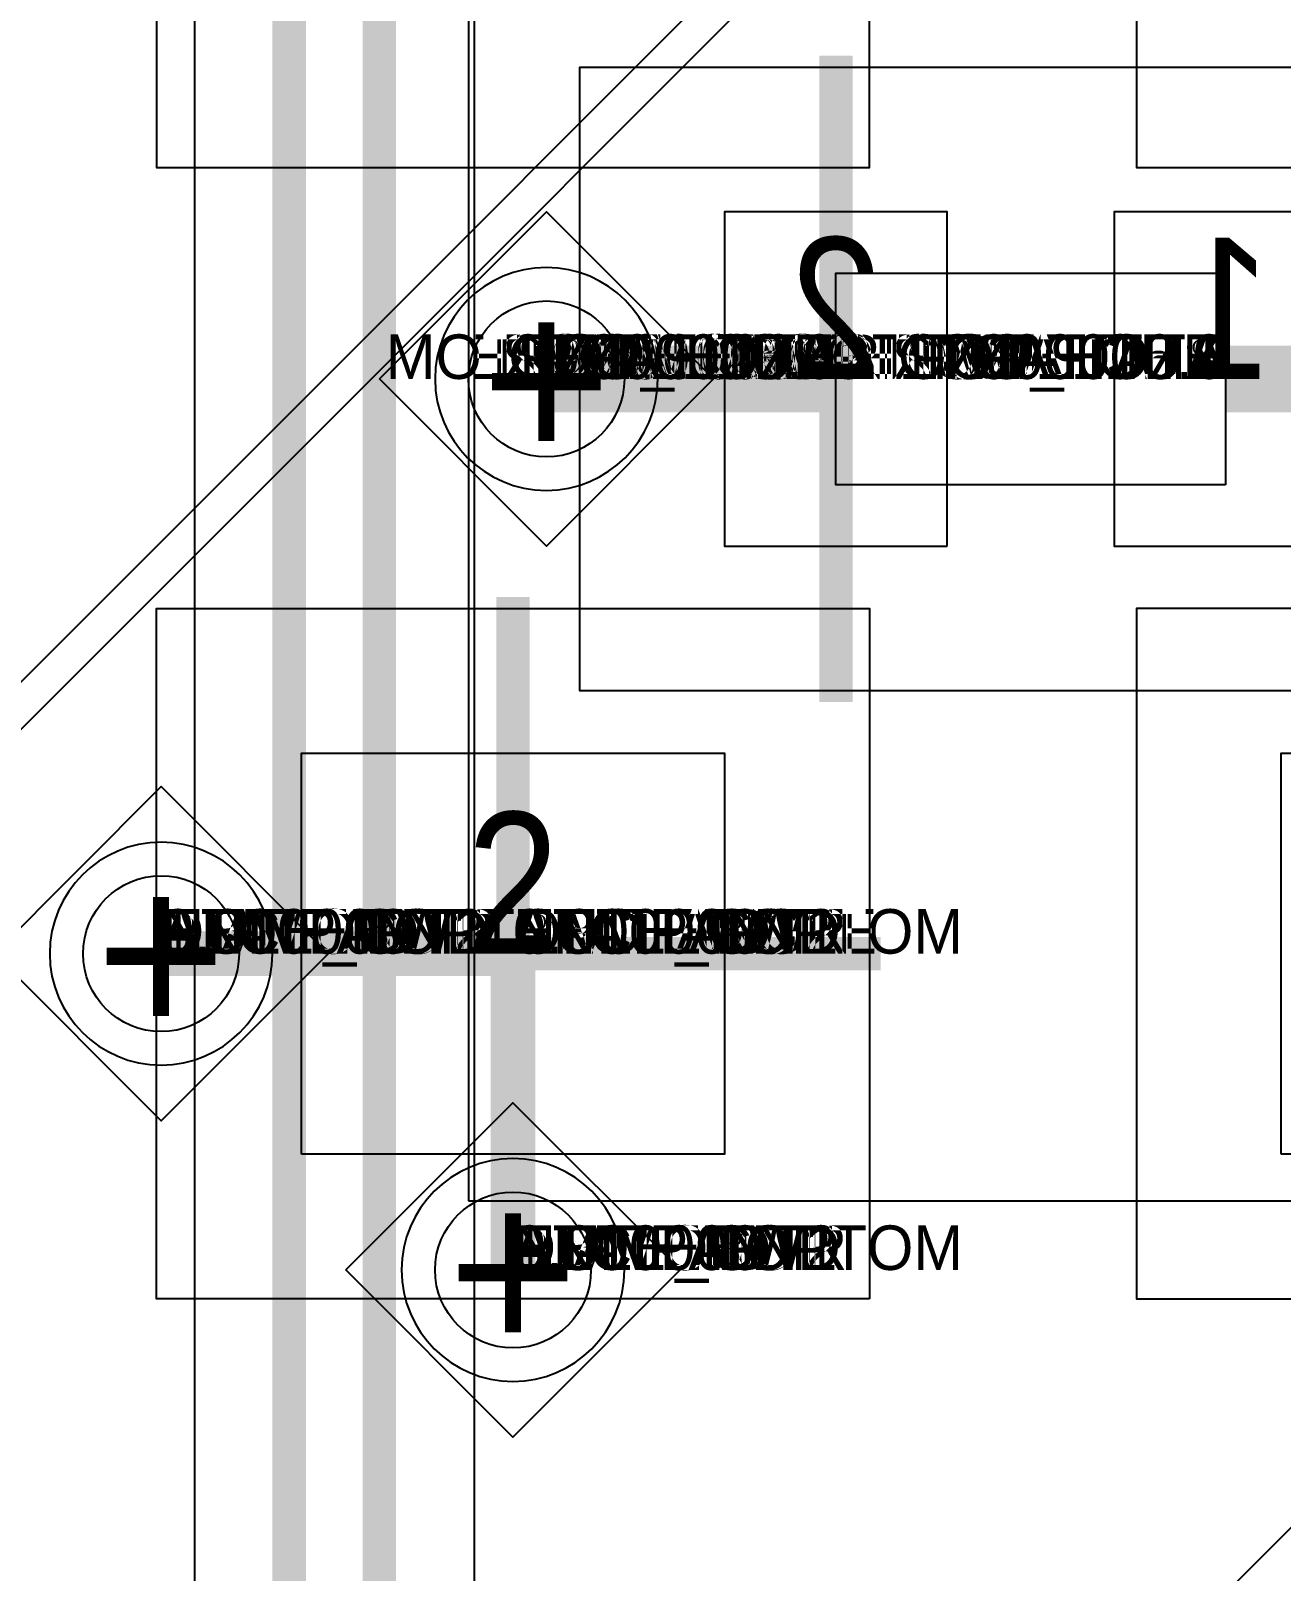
# Model space of a CAD drawing. Extents: x 0 to 323, y 0 to 320.
# Drawn here: x 106.63 to 112.25, y 86.35 to 93.26 of the extents above; entities that cross this region are included whole.
import ezdxf
from ezdxf.enums import TextEntityAlignment as Align

# ---------------------------------------------------------------- set-up
doc = ezdxf.new("R2010")
doc.units = 0
doc.header["$MEASUREMENT"] = 0
doc.layers.get('0').update_dxf_attribs({"linetype": 'CONTINUOUS'})
for name, color, linetype in [('CDN_FIGURES', 7, 'CONTINUOUS'), ('ETCH_BOTTOM', 7, 'CONTINUOUS'), ('ETCH_GND', 3, 'CONTINUOUS'), ('ETCH_INT1', 4, 'CONTINUOUS'), ('ETCH_INT2', 5, 'CONTINUOUS'), ('ETCH_PWR', 6, 'CONTINUOUS'), ('ETCH_TOP', 2, 'CONTINUOUS'), ('MANUFACTURING_NCLEGEND-1-6', 8, 'CONTINUOUS'), ('PACKAGE_GEOMETRY_ASSEMBLY_TOP', 11, 'CONTINUOUS'), ('PACKAGE_GEOMETRY_PIN_NUMBER', 9, 'CONTINUOUS')]:
    doc.layers.add(name, color=color, linetype=linetype)

# ---------------------------------------------------------------- blocks, each defined once
blk = doc.blocks.new('PAD_INFO')
for tag in ['SHAPE_TYPE', 'PAD_HEIGHT', 'PAD_LAYER', 'PAD_TYPE', 'PAD_WIDTH']:
    blk.add_attdef(tag, (0, 0), '', height=0.2)
at = {"flags": 2}
blk.add_attdef('CDN_TYPE', (0, 0), '', height=0.2, dxfattribs=at)
blk = doc.blocks.new('DRILL_INFO')
at = {"flags": 2}
blk.add_attdef('CDN_TYPE', (0, 0), '', height=0.2, dxfattribs=at)
for tag in ['FSHAPE', 'FCHAR', 'DRILL_HEIGHT', 'DIAMETER', 'PLATED', 'DRILL_WIDTH']:
    blk.add_attdef(tag, (0, 0), '', height=0.2)
blk = doc.blocks.new('VIA0700X0300')
at = {"layer": 'ETCH_BOTTOM'}
blk.add_circle((0, 0), 0.35, dxfattribs=at)
at = {"layer": 'ETCH_GND'}
blk.add_circle((0, 0), 0.35, dxfattribs=at)
at = {"layer": 'ETCH_INT1'}
blk.add_circle((0, 0), 0.35, dxfattribs=at)
at = {"layer": 'ETCH_INT2'}
blk.add_circle((0, 0), 0.35, dxfattribs=at)
at = {"layer": 'ETCH_PWR'}
blk.add_circle((0, 0), 0.35, dxfattribs=at)
at = {"layer": 'ETCH_TOP'}
blk.add_circle((0, 0), 0.35, dxfattribs=at)
ref = blk.add_blockref('PAD_INFO', (0, 0))
ref.add_attrib('PAD_LAYER', 'ETCH_TOP', (0, 0), dxfattribs={"height": 0.2})
ref.add_attrib('SHAPE_TYPE', 'NULL', (0, 0), dxfattribs={"height": 0.2})
ref.add_attrib('PAD_TYPE', 'ANTIPAD', (0, 0), dxfattribs={"height": 0.2})
ref.add_attrib('PAD_WIDTH', '0.000000', (0, 0), dxfattribs={"height": 0.2})
ref.add_attrib('PAD_HEIGHT', '0.000000', (0, 0), dxfattribs={"height": 0.2})
ref = blk.add_blockref('PAD_INFO', (0, 0))
ref.add_attrib('PAD_LAYER', 'ETCH_GND', (0, 0), dxfattribs={"height": 0.2})
ref.add_attrib('SHAPE_TYPE', 'NULL', (0, 0), dxfattribs={"height": 0.2})
ref.add_attrib('PAD_TYPE', 'ANTIPAD', (0, 0), dxfattribs={"height": 0.2})
ref.add_attrib('PAD_WIDTH', '0.000000', (0, 0), dxfattribs={"height": 0.2})
ref.add_attrib('PAD_HEIGHT', '0.000000', (0, 0), dxfattribs={"height": 0.2})
ref = blk.add_blockref('PAD_INFO', (0, 0))
ref.add_attrib('PAD_LAYER', 'ETCH_INT1', (0, 0), dxfattribs={"height": 0.2})
ref.add_attrib('SHAPE_TYPE', 'NULL', (0, 0), dxfattribs={"height": 0.2})
ref.add_attrib('PAD_TYPE', 'ANTIPAD', (0, 0), dxfattribs={"height": 0.2})
ref.add_attrib('PAD_WIDTH', '0.000000', (0, 0), dxfattribs={"height": 0.2})
ref.add_attrib('PAD_HEIGHT', '0.000000', (0, 0), dxfattribs={"height": 0.2})
ref = blk.add_blockref('PAD_INFO', (0, 0))
ref.add_attrib('PAD_LAYER', 'ETCH_INT2', (0, 0), dxfattribs={"height": 0.2})
ref.add_attrib('SHAPE_TYPE', 'NULL', (0, 0), dxfattribs={"height": 0.2})
ref.add_attrib('PAD_TYPE', 'ANTIPAD', (0, 0), dxfattribs={"height": 0.2})
ref.add_attrib('PAD_WIDTH', '0.000000', (0, 0), dxfattribs={"height": 0.2})
ref.add_attrib('PAD_HEIGHT', '0.000000', (0, 0), dxfattribs={"height": 0.2})
ref = blk.add_blockref('PAD_INFO', (0, 0))
ref.add_attrib('PAD_LAYER', 'ETCH_PWR', (0, 0), dxfattribs={"height": 0.2})
ref.add_attrib('SHAPE_TYPE', 'NULL', (0, 0), dxfattribs={"height": 0.2})
ref.add_attrib('PAD_TYPE', 'ANTIPAD', (0, 0), dxfattribs={"height": 0.2})
ref.add_attrib('PAD_WIDTH', '0.000000', (0, 0), dxfattribs={"height": 0.2})
ref.add_attrib('PAD_HEIGHT', '0.000000', (0, 0), dxfattribs={"height": 0.2})
ref = blk.add_blockref('PAD_INFO', (0, 0))
ref.add_attrib('PAD_LAYER', 'ETCH_BOTTOM', (0, 0), dxfattribs={"height": 0.2})
ref.add_attrib('SHAPE_TYPE', 'NULL', (0, 0), dxfattribs={"height": 0.2})
ref.add_attrib('PAD_TYPE', 'ANTIPAD', (0, 0), dxfattribs={"height": 0.2})
ref.add_attrib('PAD_WIDTH', '0.000000', (0, 0), dxfattribs={"height": 0.2})
ref.add_attrib('PAD_HEIGHT', '0.000000', (0, 0), dxfattribs={"height": 0.2})
ref = blk.add_blockref('PAD_INFO', (0, 0))
ref.add_attrib('PAD_LAYER', 'ETCH_TOP', (0, 0), dxfattribs={"height": 0.2})
ref.add_attrib('SHAPE_TYPE', 'NULL', (0, 0), dxfattribs={"height": 0.2})
ref.add_attrib('PAD_TYPE', 'THERMAL', (0, 0), dxfattribs={"height": 0.2})
ref.add_attrib('PAD_WIDTH', '0.000000', (0, 0), dxfattribs={"height": 0.2})
ref.add_attrib('PAD_HEIGHT', '0.000000', (0, 0), dxfattribs={"height": 0.2})
ref = blk.add_blockref('PAD_INFO', (0, 0))
ref.add_attrib('PAD_LAYER', 'ETCH_GND', (0, 0), dxfattribs={"height": 0.2})
ref.add_attrib('SHAPE_TYPE', 'NULL', (0, 0), dxfattribs={"height": 0.2})
ref.add_attrib('PAD_TYPE', 'THERMAL', (0, 0), dxfattribs={"height": 0.2})
ref.add_attrib('PAD_WIDTH', '0.000000', (0, 0), dxfattribs={"height": 0.2})
ref.add_attrib('PAD_HEIGHT', '0.000000', (0, 0), dxfattribs={"height": 0.2})
ref = blk.add_blockref('PAD_INFO', (0, 0))
ref.add_attrib('PAD_LAYER', 'ETCH_INT1', (0, 0), dxfattribs={"height": 0.2})
ref.add_attrib('SHAPE_TYPE', 'NULL', (0, 0), dxfattribs={"height": 0.2})
ref.add_attrib('PAD_TYPE', 'THERMAL', (0, 0), dxfattribs={"height": 0.2})
ref.add_attrib('PAD_WIDTH', '0.000000', (0, 0), dxfattribs={"height": 0.2})
ref.add_attrib('PAD_HEIGHT', '0.000000', (0, 0), dxfattribs={"height": 0.2})
ref = blk.add_blockref('PAD_INFO', (0, 0))
ref.add_attrib('PAD_LAYER', 'ETCH_INT2', (0, 0), dxfattribs={"height": 0.2})
ref.add_attrib('SHAPE_TYPE', 'NULL', (0, 0), dxfattribs={"height": 0.2})
ref.add_attrib('PAD_TYPE', 'THERMAL', (0, 0), dxfattribs={"height": 0.2})
ref.add_attrib('PAD_WIDTH', '0.000000', (0, 0), dxfattribs={"height": 0.2})
ref.add_attrib('PAD_HEIGHT', '0.000000', (0, 0), dxfattribs={"height": 0.2})
ref = blk.add_blockref('PAD_INFO', (0, 0))
ref.add_attrib('PAD_LAYER', 'ETCH_PWR', (0, 0), dxfattribs={"height": 0.2})
ref.add_attrib('SHAPE_TYPE', 'NULL', (0, 0), dxfattribs={"height": 0.2})
ref.add_attrib('PAD_TYPE', 'THERMAL', (0, 0), dxfattribs={"height": 0.2})
ref.add_attrib('PAD_WIDTH', '0.000000', (0, 0), dxfattribs={"height": 0.2})
ref.add_attrib('PAD_HEIGHT', '0.000000', (0, 0), dxfattribs={"height": 0.2})
ref = blk.add_blockref('PAD_INFO', (0, 0))
ref.add_attrib('PAD_LAYER', 'ETCH_BOTTOM', (0, 0), dxfattribs={"height": 0.2})
ref.add_attrib('SHAPE_TYPE', 'NULL', (0, 0), dxfattribs={"height": 0.2})
ref.add_attrib('PAD_TYPE', 'THERMAL', (0, 0), dxfattribs={"height": 0.2})
ref.add_attrib('PAD_WIDTH', '0.000000', (0, 0), dxfattribs={"height": 0.2})
ref.add_attrib('PAD_HEIGHT', '0.000000', (0, 0), dxfattribs={"height": 0.2})
ref = blk.add_blockref('PAD_INFO', (0, 0))
ref.add_attrib('PAD_LAYER', 'ETCH_TOP', (0, 0), dxfattribs={"height": 0.2})
ref.add_attrib('SHAPE_TYPE', 'CIRCLE', (0, 0), dxfattribs={"height": 0.2})
ref.add_attrib('PAD_TYPE', 'REGULAR', (0, 0), dxfattribs={"height": 0.2})
ref.add_attrib('PAD_WIDTH', '0.700000', (0, 0), dxfattribs={"height": 0.2})
ref.add_attrib('PAD_HEIGHT', '0.700000', (0, 0), dxfattribs={"height": 0.2})
ref = blk.add_blockref('PAD_INFO', (0, 0))
ref.add_attrib('PAD_LAYER', 'ETCH_GND', (0, 0), dxfattribs={"height": 0.2})
ref.add_attrib('SHAPE_TYPE', 'CIRCLE', (0, 0), dxfattribs={"height": 0.2})
ref.add_attrib('PAD_TYPE', 'REGULAR', (0, 0), dxfattribs={"height": 0.2})
ref.add_attrib('PAD_WIDTH', '0.700000', (0, 0), dxfattribs={"height": 0.2})
ref.add_attrib('PAD_HEIGHT', '0.700000', (0, 0), dxfattribs={"height": 0.2})
ref = blk.add_blockref('PAD_INFO', (0, 0))
ref.add_attrib('PAD_LAYER', 'ETCH_INT1', (0, 0), dxfattribs={"height": 0.2})
ref.add_attrib('SHAPE_TYPE', 'CIRCLE', (0, 0), dxfattribs={"height": 0.2})
ref.add_attrib('PAD_TYPE', 'REGULAR', (0, 0), dxfattribs={"height": 0.2})
ref.add_attrib('PAD_WIDTH', '0.700000', (0, 0), dxfattribs={"height": 0.2})
ref.add_attrib('PAD_HEIGHT', '0.700000', (0, 0), dxfattribs={"height": 0.2})
ref = blk.add_blockref('PAD_INFO', (0, 0))
ref.add_attrib('PAD_LAYER', 'ETCH_INT2', (0, 0), dxfattribs={"height": 0.2})
ref.add_attrib('SHAPE_TYPE', 'CIRCLE', (0, 0), dxfattribs={"height": 0.2})
ref.add_attrib('PAD_TYPE', 'REGULAR', (0, 0), dxfattribs={"height": 0.2})
ref.add_attrib('PAD_WIDTH', '0.700000', (0, 0), dxfattribs={"height": 0.2})
ref.add_attrib('PAD_HEIGHT', '0.700000', (0, 0), dxfattribs={"height": 0.2})
ref = blk.add_blockref('PAD_INFO', (0, 0))
ref.add_attrib('PAD_LAYER', 'ETCH_PWR', (0, 0), dxfattribs={"height": 0.2})
ref.add_attrib('SHAPE_TYPE', 'CIRCLE', (0, 0), dxfattribs={"height": 0.2})
ref.add_attrib('PAD_TYPE', 'REGULAR', (0, 0), dxfattribs={"height": 0.2})
ref.add_attrib('PAD_WIDTH', '0.700000', (0, 0), dxfattribs={"height": 0.2})
ref.add_attrib('PAD_HEIGHT', '0.700000', (0, 0), dxfattribs={"height": 0.2})
ref = blk.add_blockref('PAD_INFO', (0, 0))
ref.add_attrib('PAD_LAYER', 'ETCH_BOTTOM', (0, 0), dxfattribs={"height": 0.2})
ref.add_attrib('SHAPE_TYPE', 'CIRCLE', (0, 0), dxfattribs={"height": 0.2})
ref.add_attrib('PAD_TYPE', 'REGULAR', (0, 0), dxfattribs={"height": 0.2})
ref.add_attrib('PAD_WIDTH', '0.700000', (0, 0), dxfattribs={"height": 0.2})
ref.add_attrib('PAD_HEIGHT', '0.700000', (0, 0), dxfattribs={"height": 0.2})
ref = blk.add_blockref('DRILL_INFO', (0, 0))
ref.add_attrib('DIAMETER', '0.300000', (0, 0), dxfattribs={"height": 0.2})
ref.add_attrib('PLATED', 'PLATED', (0, 0), dxfattribs={"height": 0.2})
ref.add_attrib('FSHAPE', 'DIAMOND', (0, 0), dxfattribs={"height": 0.2})
ref.add_attrib('FCHAR', '+', (0, 0), dxfattribs={"height": 0.2})
ref.add_attrib('DRILL_WIDTH', '1.500000', (0, 0), dxfattribs={"height": 0.2})
ref.add_attrib('DRILL_HEIGHT', '1.500000', (0, 0), dxfattribs={"height": 0.2})
for tag in ['CDN_TYPE', 'PIN']:
    blk.add_attdef(tag, (0, 0), '', height=0.2)
at = {"flags": 2}
for tag in ['PSTKNAME', 'BBV']:
    blk.add_attdef(tag, (0, 0), '', height=0.2, dxfattribs=at)
blk = doc.blocks.new('FIGURE_DIAMOND')
at = {"layer": 'CDN_FIGURES'}
blk.add_lwpolyline([(-0.5, 0), (0, 0.5), (0.5, 0), (0, -0.5)], close=True, dxfattribs=at)
blk = doc.blocks.new('RC1900X1800TS')
at = {"layer": 'ETCH_TOP'}
blk.add_lwpolyline([(-0.95, -0.9), (-0.95, 0.9), (0.95, 0.9), (0.95, -0.9)], close=True, dxfattribs=at)
ref = blk.add_blockref('PAD_INFO', (0, 0))
ref.add_attrib('PAD_LAYER', 'ETCH_TOP', (0, 0), dxfattribs={"height": 0.2})
ref.add_attrib('SHAPE_TYPE', 'NULL', (0, 0), dxfattribs={"height": 0.2})
ref.add_attrib('PAD_TYPE', 'ANTIPAD', (0, 0), dxfattribs={"height": 0.2})
ref.add_attrib('PAD_WIDTH', '0.000000', (0, 0), dxfattribs={"height": 0.2})
ref.add_attrib('PAD_HEIGHT', '0.000000', (0, 0), dxfattribs={"height": 0.2})
ref = blk.add_blockref('PAD_INFO', (0, 0))
ref.add_attrib('PAD_LAYER', 'ETCH_GND', (0, 0), dxfattribs={"height": 0.2})
ref.add_attrib('SHAPE_TYPE', 'NULL', (0, 0), dxfattribs={"height": 0.2})
ref.add_attrib('PAD_TYPE', 'ANTIPAD', (0, 0), dxfattribs={"height": 0.2})
ref.add_attrib('PAD_WIDTH', '0.000000', (0, 0), dxfattribs={"height": 0.2})
ref.add_attrib('PAD_HEIGHT', '0.000000', (0, 0), dxfattribs={"height": 0.2})
ref = blk.add_blockref('PAD_INFO', (0, 0))
ref.add_attrib('PAD_LAYER', 'ETCH_INT1', (0, 0), dxfattribs={"height": 0.2})
ref.add_attrib('SHAPE_TYPE', 'NULL', (0, 0), dxfattribs={"height": 0.2})
ref.add_attrib('PAD_TYPE', 'ANTIPAD', (0, 0), dxfattribs={"height": 0.2})
ref.add_attrib('PAD_WIDTH', '0.000000', (0, 0), dxfattribs={"height": 0.2})
ref.add_attrib('PAD_HEIGHT', '0.000000', (0, 0), dxfattribs={"height": 0.2})
ref = blk.add_blockref('PAD_INFO', (0, 0))
ref.add_attrib('PAD_LAYER', 'ETCH_INT2', (0, 0), dxfattribs={"height": 0.2})
ref.add_attrib('SHAPE_TYPE', 'NULL', (0, 0), dxfattribs={"height": 0.2})
ref.add_attrib('PAD_TYPE', 'ANTIPAD', (0, 0), dxfattribs={"height": 0.2})
ref.add_attrib('PAD_WIDTH', '0.000000', (0, 0), dxfattribs={"height": 0.2})
ref.add_attrib('PAD_HEIGHT', '0.000000', (0, 0), dxfattribs={"height": 0.2})
ref = blk.add_blockref('PAD_INFO', (0, 0))
ref.add_attrib('PAD_LAYER', 'ETCH_PWR', (0, 0), dxfattribs={"height": 0.2})
ref.add_attrib('SHAPE_TYPE', 'NULL', (0, 0), dxfattribs={"height": 0.2})
ref.add_attrib('PAD_TYPE', 'ANTIPAD', (0, 0), dxfattribs={"height": 0.2})
ref.add_attrib('PAD_WIDTH', '0.000000', (0, 0), dxfattribs={"height": 0.2})
ref.add_attrib('PAD_HEIGHT', '0.000000', (0, 0), dxfattribs={"height": 0.2})
ref = blk.add_blockref('PAD_INFO', (0, 0))
ref.add_attrib('PAD_LAYER', 'ETCH_BOTTOM', (0, 0), dxfattribs={"height": 0.2})
ref.add_attrib('SHAPE_TYPE', 'NULL', (0, 0), dxfattribs={"height": 0.2})
ref.add_attrib('PAD_TYPE', 'ANTIPAD', (0, 0), dxfattribs={"height": 0.2})
ref.add_attrib('PAD_WIDTH', '0.000000', (0, 0), dxfattribs={"height": 0.2})
ref.add_attrib('PAD_HEIGHT', '0.000000', (0, 0), dxfattribs={"height": 0.2})
ref = blk.add_blockref('PAD_INFO', (0, 0))
ref.add_attrib('PAD_LAYER', 'ETCH_TOP', (0, 0), dxfattribs={"height": 0.2})
ref.add_attrib('SHAPE_TYPE', 'NULL', (0, 0), dxfattribs={"height": 0.2})
ref.add_attrib('PAD_TYPE', 'THERMAL', (0, 0), dxfattribs={"height": 0.2})
ref.add_attrib('PAD_WIDTH', '0.000000', (0, 0), dxfattribs={"height": 0.2})
ref.add_attrib('PAD_HEIGHT', '0.000000', (0, 0), dxfattribs={"height": 0.2})
ref = blk.add_blockref('PAD_INFO', (0, 0))
ref.add_attrib('PAD_LAYER', 'ETCH_GND', (0, 0), dxfattribs={"height": 0.2})
ref.add_attrib('SHAPE_TYPE', 'NULL', (0, 0), dxfattribs={"height": 0.2})
ref.add_attrib('PAD_TYPE', 'THERMAL', (0, 0), dxfattribs={"height": 0.2})
ref.add_attrib('PAD_WIDTH', '0.000000', (0, 0), dxfattribs={"height": 0.2})
ref.add_attrib('PAD_HEIGHT', '0.000000', (0, 0), dxfattribs={"height": 0.2})
ref = blk.add_blockref('PAD_INFO', (0, 0))
ref.add_attrib('PAD_LAYER', 'ETCH_INT1', (0, 0), dxfattribs={"height": 0.2})
ref.add_attrib('SHAPE_TYPE', 'NULL', (0, 0), dxfattribs={"height": 0.2})
ref.add_attrib('PAD_TYPE', 'THERMAL', (0, 0), dxfattribs={"height": 0.2})
ref.add_attrib('PAD_WIDTH', '0.000000', (0, 0), dxfattribs={"height": 0.2})
ref.add_attrib('PAD_HEIGHT', '0.000000', (0, 0), dxfattribs={"height": 0.2})
ref = blk.add_blockref('PAD_INFO', (0, 0))
ref.add_attrib('PAD_LAYER', 'ETCH_INT2', (0, 0), dxfattribs={"height": 0.2})
ref.add_attrib('SHAPE_TYPE', 'NULL', (0, 0), dxfattribs={"height": 0.2})
ref.add_attrib('PAD_TYPE', 'THERMAL', (0, 0), dxfattribs={"height": 0.2})
ref.add_attrib('PAD_WIDTH', '0.000000', (0, 0), dxfattribs={"height": 0.2})
ref.add_attrib('PAD_HEIGHT', '0.000000', (0, 0), dxfattribs={"height": 0.2})
ref = blk.add_blockref('PAD_INFO', (0, 0))
ref.add_attrib('PAD_LAYER', 'ETCH_PWR', (0, 0), dxfattribs={"height": 0.2})
ref.add_attrib('SHAPE_TYPE', 'NULL', (0, 0), dxfattribs={"height": 0.2})
ref.add_attrib('PAD_TYPE', 'THERMAL', (0, 0), dxfattribs={"height": 0.2})
ref.add_attrib('PAD_WIDTH', '0.000000', (0, 0), dxfattribs={"height": 0.2})
ref.add_attrib('PAD_HEIGHT', '0.000000', (0, 0), dxfattribs={"height": 0.2})
ref = blk.add_blockref('PAD_INFO', (0, 0))
ref.add_attrib('PAD_LAYER', 'ETCH_BOTTOM', (0, 0), dxfattribs={"height": 0.2})
ref.add_attrib('SHAPE_TYPE', 'NULL', (0, 0), dxfattribs={"height": 0.2})
ref.add_attrib('PAD_TYPE', 'THERMAL', (0, 0), dxfattribs={"height": 0.2})
ref.add_attrib('PAD_WIDTH', '0.000000', (0, 0), dxfattribs={"height": 0.2})
ref.add_attrib('PAD_HEIGHT', '0.000000', (0, 0), dxfattribs={"height": 0.2})
ref = blk.add_blockref('PAD_INFO', (0, 0))
ref.add_attrib('PAD_LAYER', 'ETCH_GND', (0, 0), dxfattribs={"height": 0.2})
ref.add_attrib('SHAPE_TYPE', 'NULL', (0, 0), dxfattribs={"height": 0.2})
ref.add_attrib('PAD_TYPE', 'REGULAR', (0, 0), dxfattribs={"height": 0.2})
ref.add_attrib('PAD_WIDTH', '0.000000', (0, 0), dxfattribs={"height": 0.2})
ref.add_attrib('PAD_HEIGHT', '0.000000', (0, 0), dxfattribs={"height": 0.2})
ref = blk.add_blockref('PAD_INFO', (0, 0))
ref.add_attrib('PAD_LAYER', 'ETCH_INT1', (0, 0), dxfattribs={"height": 0.2})
ref.add_attrib('SHAPE_TYPE', 'NULL', (0, 0), dxfattribs={"height": 0.2})
ref.add_attrib('PAD_TYPE', 'REGULAR', (0, 0), dxfattribs={"height": 0.2})
ref.add_attrib('PAD_WIDTH', '0.000000', (0, 0), dxfattribs={"height": 0.2})
ref.add_attrib('PAD_HEIGHT', '0.000000', (0, 0), dxfattribs={"height": 0.2})
ref = blk.add_blockref('PAD_INFO', (0, 0))
ref.add_attrib('PAD_LAYER', 'ETCH_INT2', (0, 0), dxfattribs={"height": 0.2})
ref.add_attrib('SHAPE_TYPE', 'NULL', (0, 0), dxfattribs={"height": 0.2})
ref.add_attrib('PAD_TYPE', 'REGULAR', (0, 0), dxfattribs={"height": 0.2})
ref.add_attrib('PAD_WIDTH', '0.000000', (0, 0), dxfattribs={"height": 0.2})
ref.add_attrib('PAD_HEIGHT', '0.000000', (0, 0), dxfattribs={"height": 0.2})
ref = blk.add_blockref('PAD_INFO', (0, 0))
ref.add_attrib('PAD_LAYER', 'ETCH_PWR', (0, 0), dxfattribs={"height": 0.2})
ref.add_attrib('SHAPE_TYPE', 'NULL', (0, 0), dxfattribs={"height": 0.2})
ref.add_attrib('PAD_TYPE', 'REGULAR', (0, 0), dxfattribs={"height": 0.2})
ref.add_attrib('PAD_WIDTH', '0.000000', (0, 0), dxfattribs={"height": 0.2})
ref.add_attrib('PAD_HEIGHT', '0.000000', (0, 0), dxfattribs={"height": 0.2})
ref = blk.add_blockref('PAD_INFO', (0, 0))
ref.add_attrib('PAD_LAYER', 'ETCH_BOTTOM', (0, 0), dxfattribs={"height": 0.2})
ref.add_attrib('SHAPE_TYPE', 'NULL', (0, 0), dxfattribs={"height": 0.2})
ref.add_attrib('PAD_TYPE', 'REGULAR', (0, 0), dxfattribs={"height": 0.2})
ref.add_attrib('PAD_WIDTH', '0.000000', (0, 0), dxfattribs={"height": 0.2})
ref.add_attrib('PAD_HEIGHT', '0.000000', (0, 0), dxfattribs={"height": 0.2})
ref = blk.add_blockref('DRILL_INFO', (0, 0))
ref.add_attrib('DIAMETER', '0.000000', (0, 0), dxfattribs={"height": 0.2})
ref.add_attrib('PLATED', 'PLATED', (0, 0), dxfattribs={"height": 0.2})
ref.add_attrib('FSHAPE', 'NULL', (0, 0), dxfattribs={"height": 0.2})
ref.add_attrib('DRILL_WIDTH', '0.000000', (0, 0), dxfattribs={"height": 0.2})
ref.add_attrib('DRILL_HEIGHT', '0.000000', (0, 0), dxfattribs={"height": 0.2})
ref = blk.add_blockref('PAD_INFO', (0, 0))
ref.add_attrib('PAD_LAYER', 'ETCH_TOP', (0, 0), dxfattribs={"height": 0.2})
ref.add_attrib('SHAPE_TYPE', 'RECTANGLE', (0, 0), dxfattribs={"height": 0.2})
ref.add_attrib('PAD_TYPE', 'REGULAR', (0, 0), dxfattribs={"height": 0.2})
ref.add_attrib('PAD_WIDTH', '1.900000', (0, 0), dxfattribs={"height": 0.2})
ref.add_attrib('PAD_HEIGHT', '1.800000', (0, 0), dxfattribs={"height": 0.2})
for tag in ['CDN_TYPE', 'PIN']:
    blk.add_attdef(tag, (0, 0), '', height=0.2)
at = {"flags": 2}
for tag in ['PSTKNAME', 'BBV']:
    blk.add_attdef(tag, (0, 0), '', height=0.2, dxfattribs=at)
blk = doc.blocks.new('F236')
at = {"layer": 'PACKAGE_GEOMETRY_ASSEMBLY_TOP'}
blk.add_lwpolyline([(-0.2, -6.19), (4.6, -6.19), (4.6, 1.11), (-0.2, 1.11)], close=True, dxfattribs=at)
at = {"layer": 'ETCH_TOP'}
ref = blk.add_blockref('RC1900X1800TS', (0, -5.08), dxfattribs=at)
ref.add_attrib('CDN_TYPE', 'PIN', (0, 0), dxfattribs={"height": 0.2})
ref.add_attrib('PIN', '2', (0, 0), dxfattribs={"height": 0.2})
ref = blk.add_blockref('RC1900X1800TS', (4.4, -5.08), dxfattribs=at)
ref.add_attrib('CDN_TYPE', 'PIN', (0, 0), dxfattribs={"height": 0.2})
ref.add_attrib('PIN', '3', (0, 0), dxfattribs={"height": 0.2})
at = {"flags": 2}
for tag in ['SYMBOL_TYPE', 'CDN_TYPE', 'REFDES']:
    blk.add_attdef(tag, (0, 0), '', height=0.2, dxfattribs=at)
blk = doc.blocks.new('RC1000X1500TS')
at = {"layer": 'ETCH_TOP'}
blk.add_lwpolyline([(-0.5, -0.75), (-0.5, 0.75), (0.5, 0.75), (0.5, -0.75)], close=True, dxfattribs=at)
ref = blk.add_blockref('PAD_INFO', (0, 0))
ref.add_attrib('PAD_LAYER', 'ETCH_TOP', (0, 0), dxfattribs={"height": 0.2})
ref.add_attrib('SHAPE_TYPE', 'NULL', (0, 0), dxfattribs={"height": 0.2})
ref.add_attrib('PAD_TYPE', 'ANTIPAD', (0, 0), dxfattribs={"height": 0.2})
ref.add_attrib('PAD_WIDTH', '0.000000', (0, 0), dxfattribs={"height": 0.2})
ref.add_attrib('PAD_HEIGHT', '0.000000', (0, 0), dxfattribs={"height": 0.2})
ref = blk.add_blockref('PAD_INFO', (0, 0))
ref.add_attrib('PAD_LAYER', 'ETCH_GND', (0, 0), dxfattribs={"height": 0.2})
ref.add_attrib('SHAPE_TYPE', 'NULL', (0, 0), dxfattribs={"height": 0.2})
ref.add_attrib('PAD_TYPE', 'ANTIPAD', (0, 0), dxfattribs={"height": 0.2})
ref.add_attrib('PAD_WIDTH', '0.000000', (0, 0), dxfattribs={"height": 0.2})
ref.add_attrib('PAD_HEIGHT', '0.000000', (0, 0), dxfattribs={"height": 0.2})
ref = blk.add_blockref('PAD_INFO', (0, 0))
ref.add_attrib('PAD_LAYER', 'ETCH_INT1', (0, 0), dxfattribs={"height": 0.2})
ref.add_attrib('SHAPE_TYPE', 'NULL', (0, 0), dxfattribs={"height": 0.2})
ref.add_attrib('PAD_TYPE', 'ANTIPAD', (0, 0), dxfattribs={"height": 0.2})
ref.add_attrib('PAD_WIDTH', '0.000000', (0, 0), dxfattribs={"height": 0.2})
ref.add_attrib('PAD_HEIGHT', '0.000000', (0, 0), dxfattribs={"height": 0.2})
ref = blk.add_blockref('PAD_INFO', (0, 0))
ref.add_attrib('PAD_LAYER', 'ETCH_INT2', (0, 0), dxfattribs={"height": 0.2})
ref.add_attrib('SHAPE_TYPE', 'NULL', (0, 0), dxfattribs={"height": 0.2})
ref.add_attrib('PAD_TYPE', 'ANTIPAD', (0, 0), dxfattribs={"height": 0.2})
ref.add_attrib('PAD_WIDTH', '0.000000', (0, 0), dxfattribs={"height": 0.2})
ref.add_attrib('PAD_HEIGHT', '0.000000', (0, 0), dxfattribs={"height": 0.2})
ref = blk.add_blockref('PAD_INFO', (0, 0))
ref.add_attrib('PAD_LAYER', 'ETCH_PWR', (0, 0), dxfattribs={"height": 0.2})
ref.add_attrib('SHAPE_TYPE', 'NULL', (0, 0), dxfattribs={"height": 0.2})
ref.add_attrib('PAD_TYPE', 'ANTIPAD', (0, 0), dxfattribs={"height": 0.2})
ref.add_attrib('PAD_WIDTH', '0.000000', (0, 0), dxfattribs={"height": 0.2})
ref.add_attrib('PAD_HEIGHT', '0.000000', (0, 0), dxfattribs={"height": 0.2})
ref = blk.add_blockref('PAD_INFO', (0, 0))
ref.add_attrib('PAD_LAYER', 'ETCH_BOTTOM', (0, 0), dxfattribs={"height": 0.2})
ref.add_attrib('SHAPE_TYPE', 'NULL', (0, 0), dxfattribs={"height": 0.2})
ref.add_attrib('PAD_TYPE', 'ANTIPAD', (0, 0), dxfattribs={"height": 0.2})
ref.add_attrib('PAD_WIDTH', '0.000000', (0, 0), dxfattribs={"height": 0.2})
ref.add_attrib('PAD_HEIGHT', '0.000000', (0, 0), dxfattribs={"height": 0.2})
ref = blk.add_blockref('PAD_INFO', (0, 0))
ref.add_attrib('PAD_LAYER', 'ETCH_TOP', (0, 0), dxfattribs={"height": 0.2})
ref.add_attrib('SHAPE_TYPE', 'NULL', (0, 0), dxfattribs={"height": 0.2})
ref.add_attrib('PAD_TYPE', 'THERMAL', (0, 0), dxfattribs={"height": 0.2})
ref.add_attrib('PAD_WIDTH', '0.000000', (0, 0), dxfattribs={"height": 0.2})
ref.add_attrib('PAD_HEIGHT', '0.000000', (0, 0), dxfattribs={"height": 0.2})
ref = blk.add_blockref('PAD_INFO', (0, 0))
ref.add_attrib('PAD_LAYER', 'ETCH_GND', (0, 0), dxfattribs={"height": 0.2})
ref.add_attrib('SHAPE_TYPE', 'NULL', (0, 0), dxfattribs={"height": 0.2})
ref.add_attrib('PAD_TYPE', 'THERMAL', (0, 0), dxfattribs={"height": 0.2})
ref.add_attrib('PAD_WIDTH', '0.000000', (0, 0), dxfattribs={"height": 0.2})
ref.add_attrib('PAD_HEIGHT', '0.000000', (0, 0), dxfattribs={"height": 0.2})
ref = blk.add_blockref('PAD_INFO', (0, 0))
ref.add_attrib('PAD_LAYER', 'ETCH_INT1', (0, 0), dxfattribs={"height": 0.2})
ref.add_attrib('SHAPE_TYPE', 'NULL', (0, 0), dxfattribs={"height": 0.2})
ref.add_attrib('PAD_TYPE', 'THERMAL', (0, 0), dxfattribs={"height": 0.2})
ref.add_attrib('PAD_WIDTH', '0.000000', (0, 0), dxfattribs={"height": 0.2})
ref.add_attrib('PAD_HEIGHT', '0.000000', (0, 0), dxfattribs={"height": 0.2})
ref = blk.add_blockref('PAD_INFO', (0, 0))
ref.add_attrib('PAD_LAYER', 'ETCH_INT2', (0, 0), dxfattribs={"height": 0.2})
ref.add_attrib('SHAPE_TYPE', 'NULL', (0, 0), dxfattribs={"height": 0.2})
ref.add_attrib('PAD_TYPE', 'THERMAL', (0, 0), dxfattribs={"height": 0.2})
ref.add_attrib('PAD_WIDTH', '0.000000', (0, 0), dxfattribs={"height": 0.2})
ref.add_attrib('PAD_HEIGHT', '0.000000', (0, 0), dxfattribs={"height": 0.2})
ref = blk.add_blockref('PAD_INFO', (0, 0))
ref.add_attrib('PAD_LAYER', 'ETCH_PWR', (0, 0), dxfattribs={"height": 0.2})
ref.add_attrib('SHAPE_TYPE', 'NULL', (0, 0), dxfattribs={"height": 0.2})
ref.add_attrib('PAD_TYPE', 'THERMAL', (0, 0), dxfattribs={"height": 0.2})
ref.add_attrib('PAD_WIDTH', '0.000000', (0, 0), dxfattribs={"height": 0.2})
ref.add_attrib('PAD_HEIGHT', '0.000000', (0, 0), dxfattribs={"height": 0.2})
ref = blk.add_blockref('PAD_INFO', (0, 0))
ref.add_attrib('PAD_LAYER', 'ETCH_BOTTOM', (0, 0), dxfattribs={"height": 0.2})
ref.add_attrib('SHAPE_TYPE', 'NULL', (0, 0), dxfattribs={"height": 0.2})
ref.add_attrib('PAD_TYPE', 'THERMAL', (0, 0), dxfattribs={"height": 0.2})
ref.add_attrib('PAD_WIDTH', '0.000000', (0, 0), dxfattribs={"height": 0.2})
ref.add_attrib('PAD_HEIGHT', '0.000000', (0, 0), dxfattribs={"height": 0.2})
ref = blk.add_blockref('PAD_INFO', (0, 0))
ref.add_attrib('PAD_LAYER', 'ETCH_GND', (0, 0), dxfattribs={"height": 0.2})
ref.add_attrib('SHAPE_TYPE', 'NULL', (0, 0), dxfattribs={"height": 0.2})
ref.add_attrib('PAD_TYPE', 'REGULAR', (0, 0), dxfattribs={"height": 0.2})
ref.add_attrib('PAD_WIDTH', '0.000000', (0, 0), dxfattribs={"height": 0.2})
ref.add_attrib('PAD_HEIGHT', '0.000000', (0, 0), dxfattribs={"height": 0.2})
ref = blk.add_blockref('PAD_INFO', (0, 0))
ref.add_attrib('PAD_LAYER', 'ETCH_INT1', (0, 0), dxfattribs={"height": 0.2})
ref.add_attrib('SHAPE_TYPE', 'NULL', (0, 0), dxfattribs={"height": 0.2})
ref.add_attrib('PAD_TYPE', 'REGULAR', (0, 0), dxfattribs={"height": 0.2})
ref.add_attrib('PAD_WIDTH', '0.000000', (0, 0), dxfattribs={"height": 0.2})
ref.add_attrib('PAD_HEIGHT', '0.000000', (0, 0), dxfattribs={"height": 0.2})
ref = blk.add_blockref('PAD_INFO', (0, 0))
ref.add_attrib('PAD_LAYER', 'ETCH_INT2', (0, 0), dxfattribs={"height": 0.2})
ref.add_attrib('SHAPE_TYPE', 'NULL', (0, 0), dxfattribs={"height": 0.2})
ref.add_attrib('PAD_TYPE', 'REGULAR', (0, 0), dxfattribs={"height": 0.2})
ref.add_attrib('PAD_WIDTH', '0.000000', (0, 0), dxfattribs={"height": 0.2})
ref.add_attrib('PAD_HEIGHT', '0.000000', (0, 0), dxfattribs={"height": 0.2})
ref = blk.add_blockref('PAD_INFO', (0, 0))
ref.add_attrib('PAD_LAYER', 'ETCH_PWR', (0, 0), dxfattribs={"height": 0.2})
ref.add_attrib('SHAPE_TYPE', 'NULL', (0, 0), dxfattribs={"height": 0.2})
ref.add_attrib('PAD_TYPE', 'REGULAR', (0, 0), dxfattribs={"height": 0.2})
ref.add_attrib('PAD_WIDTH', '0.000000', (0, 0), dxfattribs={"height": 0.2})
ref.add_attrib('PAD_HEIGHT', '0.000000', (0, 0), dxfattribs={"height": 0.2})
ref = blk.add_blockref('PAD_INFO', (0, 0))
ref.add_attrib('PAD_LAYER', 'ETCH_BOTTOM', (0, 0), dxfattribs={"height": 0.2})
ref.add_attrib('SHAPE_TYPE', 'NULL', (0, 0), dxfattribs={"height": 0.2})
ref.add_attrib('PAD_TYPE', 'REGULAR', (0, 0), dxfattribs={"height": 0.2})
ref.add_attrib('PAD_WIDTH', '0.000000', (0, 0), dxfattribs={"height": 0.2})
ref.add_attrib('PAD_HEIGHT', '0.000000', (0, 0), dxfattribs={"height": 0.2})
ref = blk.add_blockref('DRILL_INFO', (0, 0))
ref.add_attrib('DIAMETER', '0.000000', (0, 0), dxfattribs={"height": 0.2})
ref.add_attrib('PLATED', 'PLATED', (0, 0), dxfattribs={"height": 0.2})
ref.add_attrib('FSHAPE', 'NULL', (0, 0), dxfattribs={"height": 0.2})
ref.add_attrib('DRILL_WIDTH', '0.000000', (0, 0), dxfattribs={"height": 0.2})
ref.add_attrib('DRILL_HEIGHT', '0.000000', (0, 0), dxfattribs={"height": 0.2})
ref = blk.add_blockref('PAD_INFO', (0, 0))
ref.add_attrib('PAD_LAYER', 'ETCH_TOP', (0, 0), dxfattribs={"height": 0.2})
ref.add_attrib('SHAPE_TYPE', 'RECTANGLE', (0, 0), dxfattribs={"height": 0.2})
ref.add_attrib('PAD_TYPE', 'REGULAR', (0, 0), dxfattribs={"height": 0.2})
ref.add_attrib('PAD_WIDTH', '1.000000', (0, 0), dxfattribs={"height": 0.2})
ref.add_attrib('PAD_HEIGHT', '1.500000', (0, 0), dxfattribs={"height": 0.2})
for tag in ['CDN_TYPE', 'PIN']:
    blk.add_attdef(tag, (0, 0), '', height=0.2)
at = {"flags": 2}
for tag in ['PSTKNAME', 'BBV']:
    blk.add_attdef(tag, (0, 0), '', height=0.2, dxfattribs=at)
blk = doc.blocks.new('F56')
at = {"layer": 'PACKAGE_GEOMETRY_ASSEMBLY_TOP'}
blk.add_lwpolyline([(0, -0.475), (1.75, -0.475), (1.75, 0.475), (0, 0.475)], close=True, dxfattribs=at)
at = {"layer": 'ETCH_TOP'}
ref = blk.add_blockref('RC1000X1500TS', (0, 0), dxfattribs=at)
ref.add_attrib('CDN_TYPE', 'PIN', (0, 0), dxfattribs={"height": 0.2})
ref.add_attrib('PIN', '1', (0, 0), dxfattribs={"height": 0.2})
ref = blk.add_blockref('RC1000X1500TS', (1.75, 0), dxfattribs=at)
ref.add_attrib('CDN_TYPE', 'PIN', (0, 0), dxfattribs={"height": 0.2})
ref.add_attrib('PIN', '2', (0, 0), dxfattribs={"height": 0.2})
at = {"flags": 2}
for tag in ['SYMBOL_TYPE', 'CDN_TYPE', 'REFDES']:
    blk.add_attdef(tag, (0, 0), '', height=0.2, dxfattribs=at)

msp = doc.modelspace()

# ---------------------------------------------------------------- linework, layer by layer
at = {"layer": 'ETCH_BOTTOM'}
for points, format in [([(91.1, 48.25, 0.15, 0.15, 0), (93.325, 46.025, 0.15, 0.15, 0), (95.4882, 46.025, 0.15, 0.15, 0), (97.0574, 47.5942, 0.15, 0.15, 0), (97.0574, 55.5392, 0.15, 0.15, 0), (100.875, 59.3568, 0.15, 0.15, 0), (100.875, 62.2932, 0.15, 0.15, 0), (100.4432, 62.725, 0.15, 0.15, 0), (99.2118, 62.725, 0.15, 0.15, 0), (97.975, 63.9618, 0.15, 0.15, 0), (97.975, 65.5882, 0.15, 0.15, 0), (98.3118, 65.925, 0.15, 0.15, 0), (98.6382, 65.925, 0.15, 0.15, 0), (100.975, 68.2618, 0.15, 0.15, 0), (100.975, 76.2118, 0.15, 0.15, 0), (108.2, 83.4368, 0.15, 0.15, 0), (108.2, 100.5711, 0.15, 0.15, 0), (116.925, 109.2961, 0.15, 0.15, 0), (116.925, 110.054, 0.15, 0.15, 0), (117.9, 111.029, 0.15, 0.15, 0), (117.9, 111.65, 0.15, 0.15, 0)], "xyseb"), ([(44.45, 110.8, 0.15, 0.15, 0), (58.9967, 110.8, 0.15, 0.15, 0), (59.5417, 111.345, 0.15, 0.15, 0), (90.1182, 111.345, 0.15, 0.15, 0), (107.795, 93.6682, 0.15, 0.15, 0), (107.795, 85.9818, 0.15, 0.15, 0), (104.2882, 82.475, 0.15, 0.15, 0), (103.5618, 82.475, 0.15, 0.15, 0), (98.575, 77.4882, 0.15, 0.15, 0), (98.575, 75.2617, 0.15, 0.15, 0), (98.15, 74.8367, 0.15, 0.15, 0), (98.15, 68.05, 0.15, 0.15, 0), (95.275, 65.175, 0.15, 0.15, 0), (95.275, 62.425, 0.15, 0.15, 0), (95.975, 61.725, 0.15, 0.15, 0), (95.975, 61.075, 0.15, 0.15, 0), (94.915, 60.015, 0.15, 0.15, 0), (94.915, 49.2483, 0.15, 0.15, 0), (95.675, 48.4883, 0.15, 0.15, 0), (95.675, 48.0117, 0.15, 0.15, 0), (95.25, 47.5867, 0.15, 0.15, 0), (95.25, 46.6, 0.15, 0.15, 0)], "xyseb"), ([(126.8079, 109.2307, -0.63966), (124.9921, 109.2307, 0.639881), (124.8079, 109.2307, -0.63966), (122.9921, 109.2307, 0.639881), (122.8079, 109.2307, -0.63966), (120.9921, 109.2307, 0.639881), (120.8079, 109.2307, -0.63966), (118.9921, 109.2307, 0.639881), (118.8079, 109.2307, -0.510698), (117.2179, 108.9186), (117.1821, 108.952), (108.6251, 100.395), (108.6251, 83.2607), (101.4001, 76.0357), (101.4001, 68.0857)], "xyb"), ([(113.0999, 66.8122), (113.0999, 85.035), (113.3499, 85.285), (113.3499, 91.044, 0.524685), (113.2126, 91.1388, -0.012097), (113.1852, 91.1292), (113.1501, 91.1178), (113.1501, 90.2999), (109.0999, 90.2999), (109.0999, 93.1001), (113.1501, 93.1001), (113.1501, 92.2822), (113.1852, 92.2708, -0.012097), (113.2126, 92.2612, 0.524685), (113.3499, 92.356), (113.3499, 95.0002, 0.434609), (113.2415, 95.1013, -1.034095), (113.1987, 96.3001, 0.413636), (113.2999, 96.4015), (113.2999, 96.444, 0.524685), (113.1626, 96.5388, -1.448183), (113.1626, 97.6612, 0.524685), (113.2999, 97.756), (113.2999, 100.3027)], "xyb"), ([(101.3501, 88.4636), (106.4873, 93.6008), (106.5055, 93.6025, 0.192837), (106.9027, 93.806, -0.434813), (107.0509, 93.8112), (107.3699, 93.4921), (107.3699, 86.1579), (104.6509, 83.4388, -0.434813), (104.5027, 83.444, 0.407337), (103.6668, 83.5118), (103.6527, 83.5001), (102.1622, 83.5001), (94.9622, 76.3001)], "xyb"), ([(110.25, 91.7, 0.15, 0.15, 0), (110.25, 93.1508, 0.15, 0.15, 0)], "xyseb"), ([(110.25, 91.7, 0.3, 0.3, 0), (108.95, 91.7, 0.3, 0.3, 0)], "xyseb"), ([(112, 91.7, 0.3, 0.3, 0), (113, 91.7, 0.3, 0.3, 0)], "xyseb"), ([(110.25, 90.2492, 0.15, 0.15, 0), (110.25, 91.7, 0.15, 0.15, 0)], "xyseb")]:
    msp.add_lwpolyline(points, format=format, dxfattribs=at)
at = {"layer": 'ETCH_INT1'}
msp.add_lwpolyline([(114.35, 99.75), (114.35, 98.1), (113.5555, 97.3055, -0.507196), (113.3938, 97.3305, 1.365167), (112.7195, 96.6562, -0.507196), (112.7445, 96.4945), (104.95, 88.7), (104.95, 86.4), (99.2248, 80.6748, -0.386669), (99.0885, 80.6683, 0.958727), (98.3817, 79.9615, -0.386669), (98.3752, 79.8252), (94.85, 76.3), (94.8, 76.3), (94.8, 75.2), (94.6944, 75.0944), (94.6403, 75.1484), (94.6443, 75.1738, 2.559438), (94.114, 74.7512, -0.642421), (94.1784, 74.5784), (93.1, 73.5)], format="xyb", dxfattribs=at)
msp.add_lwpolyline([(93.4232, 70.5355, -0.668179), (93.2501, 70.6072), (93.2501, 73.4378), (94.9501, 75.1378), (94.9501, 76.1878), (105.1001, 86.3378), (105.1001, 88.6378), (112.962, 96.4997), (112.9814, 96.5007, 0.383872), (113.5493, 97.0686), (113.5503, 97.088), (114.3268, 97.8645, -0.668179), (114.4999, 97.7928), (114.4999, 95.0378), (114.6137, 94.924, -0.539677), (114.5793, 94.758, 1.52294), (115.358, 93.9793, -0.539677), (115.524, 94.0137), (115.6999, 93.8378), (115.6999, 80.4878), (118.5999, 77.5878), (118.5999, 71.9501), (93.4499, 71.9501), (93.4499, 70.5622)], format="xyb", close=True, dxfattribs=at)
at = {"layer": 'ETCH_INT2'}
msp.add_lwpolyline([(77.1679, 92.03), (87.7878, 102.6499), (112.6929, 102.6499), (121.0929, 94.2499), (121.4671, 94.2499, -0.668179), (121.5388, 94.0768), (121.4371, 93.9751), (119.7239, 93.9751), (107.974, 82.2252), (91.3608, 82.2252), (87.7999, 78.6643), (87.7999, 66.2746), (88.6209, 65.4536), (88.6209, 64.259, -0.668179), (88.4478, 64.1873), (80.935, 71.7001)], format="xyb", dxfattribs=at)
at = {"layer": 'ETCH_PWR'}
for points in [[(109.4501, 91.7, 1), (108.4499, 91.7, 1)], [(107.7201, 89.12, 1), (106.7199, 89.12, 1)], [(109.3001, 87.7, 1), (108.2999, 87.7, 1)]]:
    msp.add_lwpolyline(points, format="xyb", close=True, dxfattribs=at)
at = {"layer": 'ETCH_TOP'}
for points, format in [([(100.5597, 79.0732), (102.7864, 81.2999), (103.785, 81.2999), (105.6001, 83.115), (105.6001, 93.7172), (105.8561, 93.9732, -0.494492), (106.0158, 93.9518, 0.38812), (106.6582, 93.7453), (106.6682, 93.7499), (107.1999, 93.7499), (107.1999, 92.6499), (110.4001, 92.6499), (110.4001, 95.0929), (110.4501, 95.1429), (110.4501, 95.6999), (111.5999, 95.6999), (111.5999, 92.6499), (114.8001, 92.6499)], "xyb"), ([(108.8, 89.12, 0.15, 0.15, 0), (108.8, 90.7208, 0.15, 0.15, 0)], "xyseb"), ([(108.8, 89.12, 0.2, 0.2, 0), (107.22, 89.12, 0.2, 0.2, 0)], "xyseb"), ([(108.8, 89.12, 0.2, 0.2, 0), (108.8, 87.7, 0.2, 0.2, 0)], "xyseb"), ([(108.8, 89.12, 0.15, 0.15, 0), (110.4508, 89.12, 0.15, 0.15, 0)], "xyseb")]:
    msp.add_lwpolyline(points, format=format, dxfattribs=at)
msp.add_lwpolyline([(110.4001, 87.5699), (107.1999, 87.5699), (107.1999, 90.6701), (110.4001, 90.6701)], close=True, dxfattribs=at)
msp.add_lwpolyline([(114.8001, 90.6701), (111.5999, 90.6701), (111.5999, 87.5699), (114.8001, 87.5699)], dxfattribs=at)

# ---------------------------------------------------------------- block references
msp.add_blockref('F236', (108.8, 94.2))
at = {"xscale": -1}
msp.add_blockref('F56', (112, 91.7), dxfattribs=at)
at = {"layer": 'ETCH_TOP'}
for p in [(108.95, 91.7), (107.22, 89.12), (108.8, 87.7)]:
    msp.add_blockref('VIA0700X0300', p, dxfattribs=at)
at = {"layer": 'MANUFACTURING_NCLEGEND-1-6', "xscale": 1.5, "yscale": 1.5}
for p in [(108.95, 91.7), (107.22, 89.12), (108.8, 87.7)]:
    msp.add_blockref('FIGURE_DIAMOND', p, dxfattribs=at)

# ---------------------------------------------------------------- texts
at = {"layer": 'MANUFACTURING_NCLEGEND-1-6'}
for p in [(108.95, 91.7), (107.22, 89.12), (108.8, 87.7)]:
    msp.add_text('+', height=0.75, dxfattribs=at).set_placement(p, align=Align.MIDDLE_CENTER)
at = {"layer": 'PACKAGE_GEOMETRY_PIN_NUMBER', "text_generation_flag": 2, "width": 0.88}
for s, p in [('2', (110.25, 91.7)), ('1', (112, 91.7))]:
    msp.add_text(s, height=0.635, dxfattribs=at).set_placement(p, align=Align.CENTER)
at = {"layer": 'PACKAGE_GEOMETRY_PIN_NUMBER', "width": 0.88}
msp.add_text('2', height=0.635, dxfattribs=at).set_placement((108.8, 89.12), align=Align.CENTER)

doc.saveas('drawing.dxf')
